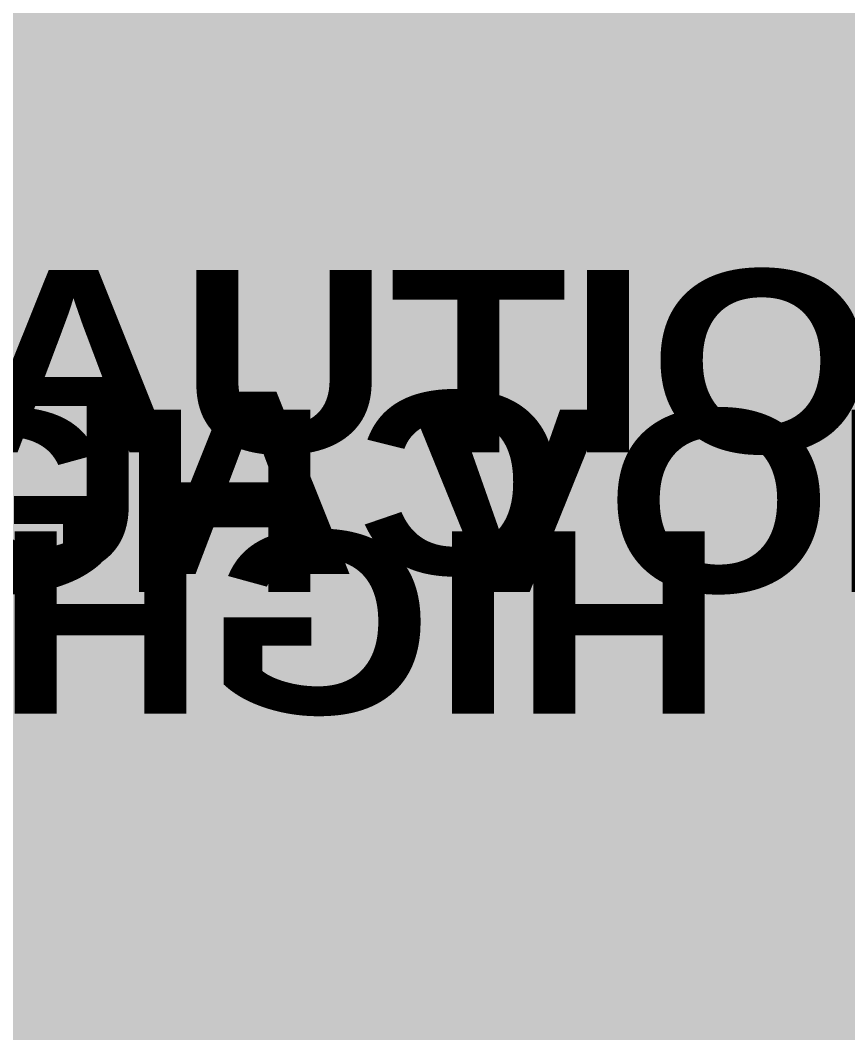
# Model space of a CAD drawing. Header units: inches. Extents: x -38 to 276, y -7 to 269.
# Drawn here: x 75.3 to 89.13, y 14.22 to 31.14 of the extents above; entities that cross this region are included whole.
import ezdxf

# ---------------------------------------------------------------- set-up
doc = ezdxf.new("R2010")
doc.units = ezdxf.units.IN
for name, color, linetype in [('Bottom Layer', 5, 'Continuous'), ('Bottom Overlay', 54, 'Continuous'), ('Top Layer', 1, 'Continuous'), ('Top Overlay', 2, 'Continuous')]:
    doc.layers.add(name, color=color, linetype=linetype)
doc.styles.add('Arial Black', font='', dxfattribs={"height": 0.2})
doc.styles.get('Arial Black').set_extended_font_data('Arial Black')

msp = doc.modelspace()

# ---------------------------------------------------------------- hatches: boundary and pattern name
at = {"layer": 'Bottom Layer'}
h = msp.add_hatch(color=5, dxfattribs=at)
h.paths.add_polyline_path([(110.41, 33.02), (110.66, 33.02), (111.151, 32.922), (111.613, 32.731), (112.029, 32.453), (112.383, 32.099), (112.661, 31.683), (112.852, 31.221), (112.95, 30.73), (112.95, 30.48), (112.95, 30.48), (112.95, 19.928), (112.95, 10.414), (112.95, 10.214), (112.872, 9.821), (112.719, 9.451), (112.496, 9.119), (112.213, 8.836), (111.881, 8.613), (111.511, 8.46), (111.118, 8.382), (100.155, 8.382), (99.992, 8.382), (99.673, 8.445), (99.373, 8.57), (99.102, 8.751), (98.873, 8.981), (98.692, 9.251), (98.567, 9.551), (98.504, 9.87), (98.504, 10.033), (98.504, 12.259), (98.496, 12.429), (98.429, 12.764), (98.298, 13.08), (98.109, 13.363), (97.867, 13.605), (97.583, 13.794), (97.268, 13.925), (96.933, 13.992), (96.763, 14), (96.763, 14), (96.763, 14), (67.239, 14), (67.069, 14), (66.734, 14.067), (66.419, 14.197), (66.136, 14.386), (65.895, 14.628), (65.705, 14.911), (65.575, 15.226), (65.508, 15.561), (65.508, 15.731), (65.508, 30.48), (65.508, 30.73), (65.606, 31.221), (65.797, 31.683), (66.075, 32.099), (66.429, 32.453), (66.845, 32.731), (67.307, 32.922), (67.798, 33.02), (68.048, 33.02), (68.048, 33.02)])
h.paths.add_polyline_path([(91.746, 28.376), (91.255, 28.376), (90.772, 28.28), (90.318, 28.091), (89.909, 27.818), (89.562, 27.471), (89.289, 27.062), (89.1, 26.608), (89.004, 26.125), (89.004, 25.634), (89.1, 25.152), (89.289, 24.697), (89.562, 24.289), (89.909, 23.941), (90.318, 23.668), (90.772, 23.48), (91.255, 23.384), (91.746, 23.384), (92.228, 23.48), (92.683, 23.668), (93.091, 23.941), (93.439, 24.289), (93.712, 24.697), (93.9, 25.152), (93.996, 25.634), (93.996, 26.125), (93.9, 26.608), (93.712, 27.062), (93.439, 27.471), (93.091, 27.818), (92.683, 28.091), (92.228, 28.28)], flags=0)
h.paths.add_polyline_path([(92.997, 20.511), (92.505, 20.511), (92.023, 20.415), (91.569, 20.227), (91.16, 19.954), (90.813, 19.606), (90.539, 19.198), (90.351, 18.743), (90.255, 18.261), (90.255, 17.77), (90.351, 17.287), (90.539, 16.833), (90.813, 16.424), (91.16, 16.077), (91.569, 15.804), (92.023, 15.616), (92.505, 15.52), (92.997, 15.52), (93.479, 15.616), (93.934, 15.804), (94.342, 16.077), (94.69, 16.424), (94.963, 16.833), (95.151, 17.287), (95.247, 17.77), (95.247, 18.261), (95.151, 18.743), (94.963, 19.198), (94.69, 19.606), (94.342, 19.954), (93.934, 20.227), (93.479, 20.415)], flags=0)
at = {"layer": 'Bottom Overlay'}
msp.add_hatch(color=54, dxfattribs=at).paths.add_polyline_path([(77.401, 27.298), (77.397, 27.3), (77.387, 27.301), (77.382, 27.302), (77.375, 27.304), (77.344, 27.308), (77.34, 27.309), (77.334, 27.31), (77.325, 27.313), (77.32, 27.314), (77.311, 27.315), (77.301, 27.316), (77.294, 27.317), (77.271, 27.322), (77.265, 27.323), (77.261, 27.324), (77.239, 27.327), (77.233, 27.328), (77.224, 27.329), (77.22, 27.331), (77.212, 27.333), (77.203, 27.332), (77.202, 27.327), (77.203, 27.324), (77.206, 27.316), (77.214, 27.3), (77.215, 27.296), (77.223, 27.281), (77.226, 27.273), (77.229, 27.266), (77.235, 27.253), (77.239, 27.245), (77.248, 27.226), (77.254, 27.211), (77.259, 27.201), (77.268, 27.182), (77.271, 27.175), (77.272, 27.171), (77.278, 27.162), (77.28, 27.156), (77.282, 27.15), (77.289, 27.136), (77.292, 27.129), (77.294, 27.123), (77.296, 27.121), (77.297, 27.119), (77.301, 27.111), (77.305, 27.101), (77.307, 27.098), (77.311, 27.09), (77.315, 27.079), (77.322, 27.065), (77.325, 27.058), (77.329, 27.052), (77.333, 27.042), (77.335, 27.035), (77.34, 27.026), (77.346, 27.013), (77.355, 26.994), (77.357, 26.989), (77.36, 26.981), (77.368, 26.963), (77.378, 26.941), (77.387, 26.922), (77.39, 26.915), (77.395, 26.907), (77.4, 26.893), (77.409, 26.876), (77.411, 26.869), (77.413, 26.865), (77.418, 26.858), (77.423, 26.844), (77.429, 26.832), (77.431, 26.827), (77.434, 26.819), (77.441, 26.805), (77.444, 26.798), (77.45, 26.786), (77.452, 26.781), (77.454, 26.776), (77.464, 26.755), (77.466, 26.749), (77.475, 26.73), (77.48, 26.72), (77.484, 26.712), (77.487, 26.705), (77.489, 26.699), (77.491, 26.697), (77.495, 26.687), (77.499, 26.677), (77.504, 26.668), (77.506, 26.663), (77.509, 26.655), (77.516, 26.641), (77.52, 26.631), (77.525, 26.622), (77.528, 26.615), (77.532, 26.606), (77.537, 26.597), (77.541, 26.587), (77.547, 26.575), (77.551, 26.564), (77.553, 26.559), (77.555, 26.557), (77.56, 26.545), (77.563, 26.537), (77.565, 26.536), (77.566, 26.533), (77.569, 26.525), (77.572, 26.518), (77.579, 26.504), (77.582, 26.497), (77.592, 26.476), (77.595, 26.469), (77.597, 26.463), (77.599, 26.461), (77.6, 26.459), (77.604, 26.449), (77.606, 26.443), (77.608, 26.441), (77.615, 26.424), (77.626, 26.403), (77.629, 26.392), (77.631, 26.39), (77.636, 26.38), (77.637, 26.374), (77.643, 26.365), (77.648, 26.353), (77.65, 26.348), (77.651, 26.345), (77.656, 26.339), (77.658, 26.333), (77.661, 26.324), (77.663, 26.322), (77.664, 26.32), (77.668, 26.31), (77.671, 26.304), (77.675, 26.296), (77.678, 26.288), (77.682, 26.277), (77.684, 26.276), (77.687, 26.268), (77.69, 26.261), (77.692, 26.255), (77.698, 26.247), (77.7, 26.241), (77.703, 26.234), (77.705, 26.228), (77.708, 26.225), (77.711, 26.217), (77.714, 26.21), (77.716, 26.204), (77.725, 26.186), (77.735, 26.164), (77.744, 26.145), (77.746, 26.138), (77.754, 26.124), (77.758, 26.113), (77.764, 26.101), (77.766, 26.096), (77.769, 26.089), (77.774, 26.08), (77.776, 26.074), (77.779, 26.067), (77.786, 26.053), (77.79, 26.042), (77.796, 26.031), (77.799, 26.025), (77.8, 26.021), (77.804, 26.014), (77.808, 26.006), (77.812, 25.995), (77.817, 25.987), (77.821, 25.976), (77.829, 25.959), (77.832, 25.951), (77.839, 25.937), (77.841, 25.932), (77.853, 25.908), (77.856, 25.901), (77.862, 25.888), (77.865, 25.881), (77.867, 25.875), (77.868, 25.873), (77.873, 25.863), (77.875, 25.857), (77.876, 25.855), (77.884, 25.838), (77.893, 25.819), (77.898, 25.808), (77.899, 25.806), (77.903, 25.799), (77.904, 25.794), (77.907, 25.789), (77.918, 25.765), (77.921, 25.758), (77.922, 25.756), (77.927, 25.746), (77.93, 25.739), (77.946, 25.705), (77.948, 25.699), (77.952, 25.691), (77.958, 25.676), (77.972, 25.648), (77.973, 25.644), (77.972, 25.637), (77.967, 25.635), (77.949, 25.637), (77.945, 25.638), (77.892, 25.639), (77.861, 25.64), (77.827, 25.642), (77.768, 25.644), (77.746, 25.645), (77.732, 25.646), (77.709, 25.647), (77.703, 25.648), (77.696, 25.649), (77.693, 25.646), (77.699, 25.636), (77.701, 25.632), (77.704, 25.631), (77.71, 25.626), (77.715, 25.621), (77.717, 25.62), (77.73, 25.607), (77.732, 25.606), (77.739, 25.599), (77.741, 25.598), (77.75, 25.589), (77.752, 25.588), (77.763, 25.577), (77.766, 25.576), (77.784, 25.558), (77.786, 25.557), (77.791, 25.551), (77.794, 25.55), (77.8, 25.543), (77.803, 25.542), (77.805, 25.539), (77.807, 25.537), (77.811, 25.533), (77.813, 25.532), (77.823, 25.522), (77.825, 25.521), (77.833, 25.513), (77.835, 25.512), (77.848, 25.499), (77.85, 25.498), (77.852, 25.497), (77.853, 25.494), (77.854, 25.493), (77.857, 25.491), (77.859, 25.489), (77.861, 25.488), (77.879, 25.47), (77.881, 25.469), (77.885, 25.465), (77.886, 25.463), (77.889, 25.46), (77.891, 25.459), (77.895, 25.455), (77.897, 25.454), (77.899, 25.451), (77.902, 25.45), (77.912, 25.44), (77.914, 25.439), (77.921, 25.432), (77.922, 25.431), (77.924, 25.429), (77.927, 25.426), (77.934, 25.421), (77.94, 25.415), (77.942, 25.414), (77.951, 25.405), (77.953, 25.404), (77.965, 25.392), (77.967, 25.391), (77.971, 25.387), (77.972, 25.385), (77.974, 25.383), (77.976, 25.382), (77.986, 25.372), (77.988, 25.371), (77.997, 25.362), (77.999, 25.361), (78.01, 25.351), (78.012, 25.35), (78.017, 25.345), (78.017, 25.343), (78.02, 25.342), (78.023, 25.339), (78.025, 25.337), (78.041, 25.322), (78.043, 25.321), (78.056, 25.308), (78.058, 25.307), (78.062, 25.303), (78.065, 25.301), (78.071, 25.295), (78.074, 25.294), (78.078, 25.29), (78.078, 25.288), (78.08, 25.287), (78.093, 25.274), (78.095, 25.273), (78.104, 25.264), (78.106, 25.263), (78.115, 25.254), (78.118, 25.253), (78.128, 25.243), (78.13, 25.242), (78.141, 25.231), (78.143, 25.229), (78.15, 25.223), (78.152, 25.222), (78.156, 25.218), (78.157, 25.215), (78.165, 25.208), (78.169, 25.207), (78.174, 25.208), (78.177, 25.215), (78.178, 25.231), (78.181, 25.239), (78.183, 25.248), (78.185, 25.259), (78.186, 25.265), (78.191, 25.283), (78.192, 25.29), (78.194, 25.297), (78.195, 25.301), (78.198, 25.322), (78.2, 25.327), (78.202, 25.336), (78.205, 25.346), (78.206, 25.35), (78.207, 25.358), (78.208, 25.363), (78.211, 25.376), (78.212, 25.38), (78.215, 25.39), (78.216, 25.394), (78.217, 25.402), (78.218, 25.407), (78.219, 25.414), (78.222, 25.426), (78.227, 25.443), (78.231, 25.467), (78.234, 25.48), (78.236, 25.486), (78.237, 25.492), (78.238, 25.497), (78.24, 25.507), (78.243, 25.524), (78.245, 25.529), (78.247, 25.534), (78.248, 25.539), (78.249, 25.544), (78.251, 25.558), (78.252, 25.563), (78.254, 25.568), (78.255, 25.574), (78.258, 25.583), (78.26, 25.592), (78.261, 25.599), (78.263, 25.605), (78.265, 25.619), (78.267, 25.628), (78.269, 25.634), (78.272, 25.653), (78.273, 25.657), (78.275, 25.666), (78.277, 25.675), (78.281, 25.688), (78.282, 25.692), (78.284, 25.704), (78.285, 25.71), (78.287, 25.719), (78.288, 25.724), (78.291, 25.734), (78.292, 25.742), (78.293, 25.746), (78.296, 25.76), (78.297, 25.767), (78.299, 25.773), (78.304, 25.789), (78.305, 25.797), (78.306, 25.807), (78.308, 25.813), (78.311, 25.822), (78.313, 25.828), (78.314, 25.833), (78.313, 25.839), (78.311, 25.841), (78.306, 25.84), (78.303, 25.837), (78.301, 25.836), (78.295, 25.83), (78.29, 25.825), (78.287, 25.824), (78.281, 25.819), (78.278, 25.816), (78.276, 25.815), (78.266, 25.807), (78.252, 25.797), (78.248, 25.793), (78.242, 25.789), (78.236, 25.784), (78.234, 25.783), (78.232, 25.782), (78.226, 25.777), (78.223, 25.774), (78.221, 25.773), (78.219, 25.77), (78.216, 25.769), (78.21, 25.764), (78.209, 25.762), (78.206, 25.761), (78.196, 25.753), (78.193, 25.75), (78.191, 25.749), (78.183, 25.743), (78.179, 25.74), (78.177, 25.739), (78.171, 25.734), (78.169, 25.732), (78.167, 25.731), (78.164, 25.728), (78.161, 25.726), (78.159, 25.724), (78.157, 25.723), (78.152, 25.719), (78.144, 25.714), (78.138, 25.707), (78.135, 25.706), (78.133, 25.704), (78.131, 25.703), (78.125, 25.697), (78.123, 25.696), (78.113, 25.688), (78.111, 25.686), (78.103, 25.681), (78.1, 25.679), (78.099, 25.676), (78.097, 25.675), (78.092, 25.672), (78.084, 25.674), (78.082, 25.675), (78.081, 25.68), (78.08, 25.688), (78.078, 25.698), (78.076, 25.712), (78.075, 25.717), (78.074, 25.724), (78.073, 25.729), (78.071, 25.734), (78.07, 25.741), (78.068, 25.752), (78.066, 25.768), (78.065, 25.772), (78.064, 25.78), (78.062, 25.788), (78.06, 25.795), (78.059, 25.801), (78.058, 25.807), (78.055, 25.824), (78.051, 25.846), (78.049, 25.852), (78.047, 25.861), (78.046, 25.875), (78.044, 25.882), (78.043, 25.886), (78.041, 25.897), (78.04, 25.902), (78.037, 25.922), (78.035, 25.928), (78.033, 25.941), (78.032, 25.946), (78.031, 25.952), (78.03, 25.958), (78.028, 25.967), (78.024, 25.987), (78.023, 25.996), (78.021, 26.009), (78.02, 26.013), (78.018, 26.019), (78.017, 26.024), (78.015, 26.037), (78.012, 26.056), (78.011, 26.063), (78.01, 26.068), (78.008, 26.073), (78.007, 26.079), (78.004, 26.092), (78.002, 26.108), (78.001, 26.113), (78, 26.121), (77.999, 26.125), (77.998, 26.134), (77.996, 26.14), (77.993, 26.153), (77.992, 26.158), (77.99, 26.172), (77.989, 26.179), (77.988, 26.183), (77.987, 26.189), (77.985, 26.195), (77.984, 26.199), (77.982, 26.213), (77.981, 26.217), (77.979, 26.231), (77.977, 26.243), (77.976, 26.247), (77.974, 26.253), (77.973, 26.261), (77.971, 26.275), (77.97, 26.279), (77.968, 26.29), (77.966, 26.303), (77.965, 26.308), (77.963, 26.314), (77.958, 26.341), (77.957, 26.345), (77.956, 26.357), (77.955, 26.36), (77.954, 26.365), (77.952, 26.372), (77.951, 26.377), (77.949, 26.388), (77.948, 26.398), (77.947, 26.402), (77.945, 26.409), (77.944, 26.414), (77.943, 26.42), (77.942, 26.428), (77.94, 26.432), (77.939, 26.443), (77.938, 26.452), (77.935, 26.465), (77.934, 26.471), (77.933, 26.475), (77.932, 26.481), (77.931, 26.485), (77.93, 26.492), (77.929, 26.497), (77.926, 26.51), (77.925, 26.519), (77.924, 26.526), (77.922, 26.535), (77.92, 26.541), (77.918, 26.548), (77.917, 26.555), (77.916, 26.564), (77.913, 26.587), (77.91, 26.596), (77.908, 26.605), (77.906, 26.619), (77.9, 26.653), (77.899, 26.658), (77.898, 26.664), (77.895, 26.673), (77.894, 26.684), (77.893, 26.692), (77.889, 26.709), (77.888, 26.714), (77.887, 26.719), (77.886, 26.724), (77.885, 26.731), (77.881, 26.753), (77.88, 26.76), (77.879, 26.765), (77.877, 26.772), (77.874, 26.791), (77.873, 26.795), (77.871, 26.806), (77.87, 26.812), (77.869, 26.823), (77.866, 26.829), (77.865, 26.834), (77.866, 26.838), (77.868, 26.84), (77.872, 26.841), (77.886, 26.84), (77.889, 26.839), (77.897, 26.837), (77.904, 26.836), (77.911, 26.834), (77.915, 26.833), (77.939, 26.83), (77.943, 26.828), (77.954, 26.827), (77.967, 26.825), (77.972, 26.823), (77.978, 26.822), (77.991, 26.82), (78.006, 26.818), (78.011, 26.817), (78.021, 26.816), (78.027, 26.814), (78.04, 26.811), (78.047, 26.81), (78.076, 26.805), (78.081, 26.804), (78.103, 26.8), (78.11, 26.799), (78.147, 26.793), (78.153, 26.792), (78.157, 26.791), (78.163, 26.79), (78.168, 26.789), (78.173, 26.787), (78.188, 26.786), (78.2, 26.784), (78.206, 26.783), (78.212, 26.781), (78.22, 26.779), (78.228, 26.778), (78.232, 26.777), (78.247, 26.775), (78.262, 26.773), (78.271, 26.771), (78.277, 26.769), (78.285, 26.768), (78.29, 26.767), (78.301, 26.765), (78.307, 26.764), (78.316, 26.763), (78.326, 26.762), (78.332, 26.76), (78.336, 26.759), (78.342, 26.758), (78.347, 26.756), (78.363, 26.754), (78.374, 26.753), (78.378, 26.752), (78.39, 26.75), (78.399, 26.748), (78.405, 26.746), (78.413, 26.745), (78.418, 26.744), (78.431, 26.742), (78.458, 26.738), (78.464, 26.736), (78.468, 26.735), (78.484, 26.733), (78.503, 26.729), (78.511, 26.728), (78.516, 26.727), (78.535, 26.723), (78.55, 26.722), (78.555, 26.721), (78.564, 26.719), (78.57, 26.718), (78.577, 26.717), (78.588, 26.714), (78.597, 26.712), (78.603, 26.711), (78.613, 26.71), (78.616, 26.712), (78.617, 26.717), (78.616, 26.724), (78.613, 26.732), (78.611, 26.741), (78.609, 26.747), (78.606, 26.76), (78.602, 26.778), (78.597, 26.794), (78.596, 26.802), (78.595, 26.807), (78.593, 26.814), (78.591, 26.819), (78.589, 26.826), (78.587, 26.834), (78.586, 26.841), (78.585, 26.846), (78.583, 26.853), (78.582, 26.858), (78.58, 26.863), (78.575, 26.881), (78.573, 26.893), (78.57, 26.906), (78.567, 26.913), (78.564, 26.922), (78.563, 26.934), (78.561, 26.943), (78.555, 26.961), (78.554, 26.968), (78.553, 26.974), (78.552, 26.978), (78.55, 26.984), (78.548, 26.992), (78.546, 26.997), (78.544, 27.004), (78.542, 27.013), (78.539, 27.026), (78.538, 27.032), (78.535, 27.042), (78.533, 27.049), (78.532, 27.054), (78.531, 27.062), (78.529, 27.07), (78.527, 27.074), (78.523, 27.09), (78.522, 27.094), (78.52, 27.102), (78.519, 27.107), (78.517, 27.114), (78.516, 27.118), (78.514, 27.126), (78.509, 27.144), (78.508, 27.151), (78.505, 27.16), (78.503, 27.17), (78.5, 27.178), (78.498, 27.191), (78.495, 27.205), (78.49, 27.219), (78.489, 27.224), (78.486, 27.237), (78.481, 27.253), (78.48, 27.257), (78.478, 27.265), (78.475, 27.282), (78.471, 27.295), (78.47, 27.299), (78.468, 27.307), (78.467, 27.311), (78.465, 27.321), (78.463, 27.33), (78.46, 27.34), (78.457, 27.353), (78.454, 27.366), (78.451, 27.376), (78.449, 27.383), (78.447, 27.391), (78.446, 27.395), (78.445, 27.401), (78.442, 27.41), (78.44, 27.419), (78.437, 27.427), (78.436, 27.433), (78.435, 27.438), (78.431, 27.455), (78.429, 27.464), (78.426, 27.473), (78.424, 27.482), (78.423, 27.49), (78.422, 27.495), (78.416, 27.513), (78.413, 27.526), (78.409, 27.544), (78.408, 27.548), (78.405, 27.555), (78.403, 27.563), (78.4, 27.58), (78.398, 27.589), (78.396, 27.595), (78.392, 27.606), (78.391, 27.611), (78.39, 27.618), (78.389, 27.623), (78.387, 27.629), (78.383, 27.642), (78.381, 27.651), (78.378, 27.664), (78.377, 27.668), (78.373, 27.681), (78.369, 27.699), (78.367, 27.709), (78.366, 27.713), (78.364, 27.72), (78.362, 27.727), (78.359, 27.741), (78.357, 27.748), (78.354, 27.762), (78.352, 27.768), (78.351, 27.772), (78.349, 27.78), (78.347, 27.785), (78.346, 27.796), (78.345, 27.8), (78.341, 27.809), (78.338, 27.819), (78.336, 27.832), (78.335, 27.837), (78.333, 27.843), (78.331, 27.852), (78.328, 27.86), (78.327, 27.867), (78.326, 27.873), (78.324, 27.878), (78.323, 27.883), (78.319, 27.896), (78.316, 27.91), (78.312, 27.927), (78.308, 27.94), (78.307, 27.944), (78.305, 27.952), (78.302, 27.969), (78.299, 27.978), (78.297, 27.983), (78.296, 27.988), (78.295, 27.993), (78.294, 27.998), (78.293, 28.004), (78.291, 28.01), (78.288, 28.017), (78.287, 28.023), (78.286, 28.028), (78.284, 28.036), (78.283, 28.04), (78.281, 28.053), (78.279, 28.058), (78.277, 28.067), (78.273, 28.081), (78.272, 28.088), (78.269, 28.097), (78.267, 28.106), (78.261, 28.129), (78.257, 28.146), (78.254, 28.154), (78.251, 28.167), (78.25, 28.171), (78.248, 28.182), (78.245, 28.191), (78.243, 28.198), (78.242, 28.202), (78.239, 28.215), (78.238, 28.222), (78.237, 28.227), (78.233, 28.236), (78.229, 28.254), (78.227, 28.269), (78.225, 28.273), (78.223, 28.279), (78.222, 28.285), (78.219, 28.294), (78.215, 28.312), (78.213, 28.317), (78.21, 28.327), (78.209, 28.335), (78.207, 28.342), (78.206, 28.346), (78.205, 28.353), (78.201, 28.364), (78.199, 28.373), (78.197, 28.38), (78.196, 28.385), (78.195, 28.391), (78.194, 28.396), (78.193, 28.402), (78.191, 28.407), (78.189, 28.413), (78.187, 28.422), (78.186, 28.43), (78.184, 28.435), (78.183, 28.442), (78.18, 28.448), (78.179, 28.454), (78.177, 28.463), (78.175, 28.47), (78.169, 28.493), (78.168, 28.499), (78.163, 28.517), (78.162, 28.525), (78.161, 28.529), (78.155, 28.547), (78.152, 28.56), (78.151, 28.567), (78.148, 28.576), (78.146, 28.582), (78.145, 28.587), (78.144, 28.594), (78.143, 28.599), (78.141, 28.607), (78.139, 28.611), (78.135, 28.626), (78.133, 28.633), (78.132, 28.639), (78.131, 28.643), (78.13, 28.65), (78.128, 28.659), (78.124, 28.668), (78.123, 28.673), (78.119, 28.695), (78.118, 28.7), (78.114, 28.709), (78.112, 28.718), (78.111, 28.723), (78.109, 28.736), (78.106, 28.74), (78.102, 28.743), (78.094, 28.747), (78.081, 28.749), (78.076, 28.75), (78.07, 28.751), (78.058, 28.752), (78.053, 28.753), (78.046, 28.754), (78.033, 28.757), (78.026, 28.759), (78.017, 28.76), (78.011, 28.761), (78.004, 28.762), (77.99, 28.764), (77.983, 28.765), (77.978, 28.766), (77.969, 28.769), (77.962, 28.77), (77.947, 28.772), (77.942, 28.773), (77.931, 28.774), (77.909, 28.779), (77.904, 28.78), (77.898, 28.781), (77.889, 28.782), (77.875, 28.784), (77.841, 28.791), (77.828, 28.793), (77.805, 28.797), (77.799, 28.798), (77.794, 28.799), (77.789, 28.8), (77.784, 28.801), (77.778, 28.802), (77.772, 28.804), (77.754, 28.806), (77.742, 28.808), (77.733, 28.81), (77.728, 28.811), (77.721, 28.813), (77.707, 28.815), (77.686, 28.818), (77.669, 28.822), (77.665, 28.823), (77.642, 28.826), (77.621, 28.829), (77.61, 28.832), (77.601, 28.834), (77.595, 28.835), (77.58, 28.837), (77.566, 28.84), (77.556, 28.84), (77.554, 28.838), (77.552, 28.834), (77.554, 28.825), (77.557, 28.817), (77.558, 28.809), (77.56, 28.802), (77.563, 28.788), (77.564, 28.783), (77.566, 28.777), (77.569, 28.765), (77.572, 28.756), (77.573, 28.746), (77.574, 28.741), (77.579, 28.725), (77.581, 28.72), (77.582, 28.71), (77.583, 28.705), (77.585, 28.699), (77.59, 28.683), (77.593, 28.665), (77.595, 28.66), (77.596, 28.653), (77.597, 28.649), (77.601, 28.636), (77.603, 28.627), (77.605, 28.617), (77.606, 28.612), (77.61, 28.6), (77.612, 28.593), (77.615, 28.577), (77.617, 28.568), (77.619, 28.562), (77.621, 28.553), (77.623, 28.546), (77.624, 28.539), (77.627, 28.53), (77.628, 28.521), (77.629, 28.516), (77.632, 28.511), (77.633, 28.504), (77.635, 28.5), (77.636, 28.492), (77.637, 28.488), (77.638, 28.479), (77.64, 28.475), (77.644, 28.465), (77.645, 28.461), (77.647, 28.444), (77.649, 28.439), (77.65, 28.433), (77.654, 28.421), (77.655, 28.414), (77.656, 28.409), (77.66, 28.393), (77.661, 28.388), (77.665, 28.375), (77.667, 28.366), (77.672, 28.343), (77.674, 28.338), (77.677, 28.329), (77.678, 28.323), (77.679, 28.318), (77.681, 28.307), (77.683, 28.298), (77.686, 28.291), (77.688, 28.281), (77.691, 28.264), (77.693, 28.258), (77.698, 28.244), (77.699, 28.236), (77.7, 28.232), (77.701, 28.225), (77.704, 28.214), (77.708, 28.201), (77.712, 28.183), (77.713, 28.175), (77.714, 28.171), (77.717, 28.165), (77.72, 28.151), (77.722, 28.144), (77.723, 28.137), (77.724, 28.133), (77.725, 28.127), (77.729, 28.114), (77.73, 28.11), (77.732, 28.102), (77.734, 28.091), (77.736, 28.082), (77.739, 28.073), (77.744, 28.055), (77.748, 28.036), (77.749, 28.032), (77.751, 28.022), (77.754, 28.013), (77.755, 28.005), (77.756, 28.001), (77.758, 27.995), (77.762, 27.982), (77.765, 27.968), (77.767, 27.959), (77.768, 27.953), (77.771, 27.943), (77.773, 27.936), (77.775, 27.927), (77.779, 27.908), (77.781, 27.902), (77.783, 27.894), (77.786, 27.88), (77.788, 27.871), (77.791, 27.857), (77.793, 27.851), (77.794, 27.847), (77.796, 27.839), (77.798, 27.831), (77.799, 27.825), (77.803, 27.811), (77.807, 27.798), (77.808, 27.794), (77.809, 27.783), (77.813, 27.77), (77.816, 27.76), (77.818, 27.752), (77.82, 27.743), (77.823, 27.729), (77.825, 27.723), (77.83, 27.7), (77.833, 27.686), (77.834, 27.682), (77.839, 27.666), (77.841, 27.652), (77.843, 27.648), (77.844, 27.64), (77.849, 27.624), (77.853, 27.605), (77.858, 27.587), (77.859, 27.581), (77.861, 27.574), (77.863, 27.565), (77.866, 27.554), (77.867, 27.549), (77.869, 27.544), (77.871, 27.537), (77.872, 27.533), (77.873, 27.525), (77.875, 27.518), (77.877, 27.509), (77.879, 27.503), (77.883, 27.485), (77.885, 27.477), (77.888, 27.464), (77.889, 27.458), (77.891, 27.449), (77.893, 27.443), (77.895, 27.434), (77.897, 27.426), (77.899, 27.417), (77.901, 27.411), (77.904, 27.4), (77.906, 27.39), (77.907, 27.384), (77.908, 27.379), (77.91, 27.373), (77.912, 27.368), (77.915, 27.359), (77.916, 27.349), (77.917, 27.345), (77.918, 27.339), (77.921, 27.33), (77.922, 27.324), (77.924, 27.319), (77.926, 27.311), (77.927, 27.307), (77.929, 27.3), (77.93, 27.293), (77.931, 27.288), (77.934, 27.279), (77.935, 27.275), (77.936, 27.269), (77.939, 27.256), (77.94, 27.251), (77.943, 27.242), (77.944, 27.236), (77.947, 27.227), (77.949, 27.217), (77.951, 27.212), (77.949, 27.206), (77.948, 27.204), (77.943, 27.203), (77.934, 27.204), (77.931, 27.205), (77.92, 27.206), (77.912, 27.207), (77.907, 27.209), (77.899, 27.21), (77.895, 27.211), (77.888, 27.212), (77.883, 27.214), (77.87, 27.216), (77.854, 27.218), (77.85, 27.219), (77.839, 27.22), (77.828, 27.223), (77.823, 27.224), (77.812, 27.226), (77.805, 27.227), (77.795, 27.228), (77.783, 27.23), (77.778, 27.232), (77.772, 27.233), (77.768, 27.234), (77.76, 27.236), (77.736, 27.239), (77.721, 27.241), (77.716, 27.242), (77.708, 27.244), (77.699, 27.246), (77.687, 27.248), (77.672, 27.25), (77.668, 27.251), (77.655, 27.253), (77.649, 27.254), (77.636, 27.257), (77.622, 27.26), (77.6, 27.263), (77.593, 27.264), (77.587, 27.265), (77.583, 27.266), (77.577, 27.268), (77.563, 27.27), (77.542, 27.273), (77.528, 27.275), (77.523, 27.277), (77.517, 27.278), (77.513, 27.279), (77.497, 27.282), (77.47, 27.286), (77.464, 27.287), (77.459, 27.288), (77.453, 27.289), (77.448, 27.291), (77.425, 27.294), (77.414, 27.296), (77.405, 27.298), (77.402, 27.298)])
at = {"layer": 'Top Layer'}
h = msp.add_hatch(color=1, dxfattribs=at)
edge = h.paths.add_edge_path()
edge.add_arc((62.15, 30.48), 2.54, 90.0001, 179.9999, ccw=False)
edge.add_line((62.15, 33.02), (92.71, 33.02))
edge.add_arc((92.71, 30.48), 2.54, 0, 90, ccw=False)
edge.add_line((95.25, 30.48), (95.25, 21.971))
edge.add_line((95.25, 21.971), (95.25, 16.256))
edge.add_arc((93.394, 16.256), 1.856, -90.0003, 0.0002, ccw=False)
edge.add_line((93.394, 14.4), (87.756, 14.4))
edge.add_arc((87.756, 12.417), 1.984, 90, 180)
edge.add_line((85.772, 12.417), (85.772, 3.884))
edge.add_arc((84.047, 3.884), 1.725, -90.0002, 0.0002, ccw=False)
edge.add_line((84.047, 2.159), (77.898, 2.159))
edge.add_arc((77.898, 4.064), 1.905, 180, 270, ccw=False)
edge.add_line((75.993, 4.064), (75.993, 18.495))
edge.add_arc((74.422, 18.495), 1.571, 359.9973, 450.001)
edge.add_line((74.422, 20.066), (68.072, 20.066))
edge.add_arc((68.072, 18.589), 1.477, 89.9997, 180.0003)
edge.add_line((66.595, 18.589), (66.595, 15.406))
edge.add_arc((65.189, 15.406), 1.406, -90, 0.0004, ccw=False)
edge.add_line((65.189, 14), (60.879, 14))
edge.add_arc((60.879, 15.269), 1.269, 180, 270, ccw=False)
edge.add_line((59.61, 15.269), (59.61, 30.48))
at = {"layer": 'Top Overlay'}
msp.add_hatch(color=2, dxfattribs=at).paths.add_polyline_path([(78.322, 29.339), (78.327, 29.34), (78.336, 29.342), (78.342, 29.343), (78.349, 29.344), (78.379, 29.348), (78.384, 29.35), (78.389, 29.351), (78.398, 29.353), (78.404, 29.354), (78.413, 29.355), (78.423, 29.356), (78.43, 29.357), (78.452, 29.362), (78.458, 29.364), (78.463, 29.365), (78.485, 29.367), (78.49, 29.369), (78.499, 29.37), (78.504, 29.371), (78.511, 29.374), (78.52, 29.373), (78.522, 29.367), (78.521, 29.364), (78.518, 29.357), (78.51, 29.341), (78.508, 29.336), (78.501, 29.321), (78.497, 29.314), (78.494, 29.306), (78.488, 29.293), (78.485, 29.285), (78.476, 29.266), (78.469, 29.252), (78.465, 29.242), (78.456, 29.222), (78.453, 29.215), (78.451, 29.211), (78.445, 29.202), (78.444, 29.196), (78.442, 29.19), (78.434, 29.176), (78.431, 29.169), (78.429, 29.163), (78.428, 29.162), (78.426, 29.159), (78.423, 29.152), (78.419, 29.141), (78.416, 29.138), (78.413, 29.13), (78.409, 29.12), (78.402, 29.105), (78.399, 29.098), (78.395, 29.092), (78.39, 29.082), (78.389, 29.076), (78.384, 29.066), (78.378, 29.054), (78.369, 29.035), (78.367, 29.029), (78.364, 29.022), (78.356, 29.003), (78.345, 28.982), (78.336, 28.963), (78.334, 28.955), (78.329, 28.947), (78.323, 28.933), (78.315, 28.917), (78.312, 28.909), (78.311, 28.905), (78.306, 28.899), (78.301, 28.885), (78.295, 28.873), (78.293, 28.867), (78.29, 28.86), (78.282, 28.846), (78.28, 28.838), (78.273, 28.827), (78.271, 28.821), (78.27, 28.817), (78.26, 28.795), (78.258, 28.79), (78.249, 28.77), (78.243, 28.76), (78.24, 28.752), (78.237, 28.745), (78.235, 28.739), (78.233, 28.738), (78.228, 28.728), (78.225, 28.717), (78.219, 28.709), (78.217, 28.703), (78.214, 28.696), (78.207, 28.682), (78.203, 28.671), (78.198, 28.662), (78.195, 28.655), (78.192, 28.646), (78.187, 28.638), (78.183, 28.627), (78.177, 28.615), (78.173, 28.605), (78.171, 28.599), (78.169, 28.597), (78.163, 28.585), (78.16, 28.578), (78.159, 28.576), (78.158, 28.574), (78.154, 28.566), (78.151, 28.558), (78.144, 28.544), (78.141, 28.537), (78.132, 28.516), (78.129, 28.509), (78.127, 28.503), (78.125, 28.502), (78.124, 28.499), (78.119, 28.489), (78.117, 28.484), (78.116, 28.481), (78.108, 28.465), (78.098, 28.443), (78.094, 28.432), (78.092, 28.431), (78.088, 28.421), (78.086, 28.415), (78.081, 28.406), (78.076, 28.394), (78.073, 28.388), (78.072, 28.386), (78.068, 28.379), (78.066, 28.373), (78.063, 28.364), (78.061, 28.362), (78.06, 28.36), (78.055, 28.35), (78.053, 28.344), (78.049, 28.336), (78.045, 28.328), (78.041, 28.318), (78.04, 28.316), (78.036, 28.308), (78.033, 28.301), (78.031, 28.295), (78.026, 28.287), (78.024, 28.281), (78.021, 28.274), (78.019, 28.268), (78.016, 28.266), (78.013, 28.258), (78.01, 28.25), (78.008, 28.245), (77.999, 28.226), (77.989, 28.205), (77.98, 28.186), (77.977, 28.178), (77.97, 28.164), (77.966, 28.154), (77.96, 28.142), (77.957, 28.136), (77.955, 28.129), (77.95, 28.12), (77.947, 28.115), (77.945, 28.108), (77.937, 28.093), (77.933, 28.083), (77.927, 28.071), (77.925, 28.065), (77.924, 28.061), (77.919, 28.054), (77.916, 28.046), (77.912, 28.036), (77.907, 28.027), (77.902, 28.016), (77.895, 27.999), (77.892, 27.992), (77.884, 27.978), (77.882, 27.972), (77.871, 27.948), (77.868, 27.941), (77.862, 27.928), (77.859, 27.921), (77.857, 27.915), (77.855, 27.914), (77.851, 27.903), (77.848, 27.898), (77.847, 27.896), (77.839, 27.879), (77.83, 27.86), (77.826, 27.848), (77.825, 27.846), (77.82, 27.839), (77.819, 27.835), (77.817, 27.829), (77.806, 27.806), (77.803, 27.798), (77.801, 27.797), (77.797, 27.786), (77.794, 27.779), (77.778, 27.745), (77.775, 27.739), (77.772, 27.731), (77.765, 27.717), (77.752, 27.689), (77.751, 27.684), (77.752, 27.677), (77.757, 27.676), (77.775, 27.677), (77.778, 27.678), (77.832, 27.68), (77.863, 27.681), (77.897, 27.682), (77.955, 27.684), (77.978, 27.685), (77.991, 27.686), (78.015, 27.688), (78.02, 27.689), (78.028, 27.689), (78.031, 27.686), (78.025, 27.676), (78.022, 27.672), (78.02, 27.671), (78.014, 27.666), (78.009, 27.661), (78.006, 27.66), (77.994, 27.648), (77.992, 27.646), (77.985, 27.64), (77.983, 27.639), (77.974, 27.63), (77.972, 27.628), (77.96, 27.617), (77.958, 27.616), (77.94, 27.598), (77.938, 27.597), (77.932, 27.591), (77.93, 27.59), (77.923, 27.584), (77.921, 27.582), (77.918, 27.58), (77.917, 27.577), (77.913, 27.573), (77.911, 27.572), (77.901, 27.562), (77.898, 27.561), (77.891, 27.553), (77.888, 27.552), (77.876, 27.54), (77.874, 27.539), (77.872, 27.537), (77.871, 27.535), (77.869, 27.533), (77.867, 27.532), (77.865, 27.53), (77.862, 27.528), (77.844, 27.51), (77.842, 27.509), (77.838, 27.505), (77.837, 27.503), (77.834, 27.5), (77.832, 27.499), (77.829, 27.496), (77.826, 27.495), (77.824, 27.491), (77.822, 27.49), (77.812, 27.48), (77.81, 27.479), (77.803, 27.472), (77.801, 27.472), (77.8, 27.469), (77.796, 27.467), (77.79, 27.462), (77.784, 27.455), (77.781, 27.454), (77.772, 27.445), (77.77, 27.444), (77.759, 27.433), (77.757, 27.432), (77.753, 27.428), (77.752, 27.426), (77.75, 27.424), (77.748, 27.423), (77.738, 27.413), (77.735, 27.411), (77.726, 27.402), (77.724, 27.401), (77.714, 27.391), (77.712, 27.39), (77.707, 27.385), (77.706, 27.383), (77.704, 27.382), (77.701, 27.379), (77.698, 27.378), (77.683, 27.362), (77.68, 27.361), (77.668, 27.348), (77.666, 27.347), (77.661, 27.343), (77.659, 27.342), (77.652, 27.335), (77.65, 27.334), (77.646, 27.33), (77.645, 27.328), (77.643, 27.327), (77.631, 27.315), (77.629, 27.314), (77.62, 27.305), (77.617, 27.304), (77.608, 27.295), (77.606, 27.293), (77.596, 27.283), (77.594, 27.282), (77.582, 27.271), (77.58, 27.27), (77.573, 27.263), (77.571, 27.262), (77.567, 27.258), (77.566, 27.256), (77.559, 27.248), (77.554, 27.247), (77.55, 27.248), (77.547, 27.256), (77.546, 27.271), (77.543, 27.279), (77.54, 27.288), (77.539, 27.299), (77.537, 27.306), (77.533, 27.324), (77.531, 27.33), (77.53, 27.337), (77.528, 27.342), (77.525, 27.362), (77.524, 27.368), (77.522, 27.377), (77.519, 27.386), (77.518, 27.391), (77.517, 27.399), (77.516, 27.403), (77.513, 27.416), (77.512, 27.42), (77.509, 27.43), (77.508, 27.435), (77.507, 27.442), (77.505, 27.447), (77.504, 27.455), (77.501, 27.467), (77.496, 27.483), (77.493, 27.507), (77.489, 27.521), (77.488, 27.526), (77.486, 27.532), (77.485, 27.537), (77.484, 27.548), (77.48, 27.564), (77.479, 27.569), (77.477, 27.575), (77.476, 27.579), (77.475, 27.585), (77.472, 27.598), (77.471, 27.604), (77.47, 27.608), (77.469, 27.614), (77.466, 27.623), (77.464, 27.632), (77.462, 27.64), (77.461, 27.645), (77.459, 27.659), (77.457, 27.668), (77.455, 27.674), (77.451, 27.693), (77.45, 27.698), (77.449, 27.706), (77.446, 27.715), (77.442, 27.728), (77.441, 27.733), (77.44, 27.744), (77.439, 27.75), (77.436, 27.759), (77.435, 27.765), (77.432, 27.774), (77.431, 27.782), (77.43, 27.786), (77.427, 27.801), (77.426, 27.807), (77.425, 27.813), (77.42, 27.829), (77.419, 27.837), (77.417, 27.848), (77.416, 27.853), (77.413, 27.862), (77.411, 27.869), (77.41, 27.873), (77.411, 27.88), (77.413, 27.881), (77.417, 27.88), (77.421, 27.877), (77.423, 27.876), (77.429, 27.871), (77.434, 27.866), (77.436, 27.865), (77.442, 27.86), (77.445, 27.857), (77.448, 27.856), (77.458, 27.848), (77.472, 27.837), (77.476, 27.833), (77.481, 27.83), (77.487, 27.825), (77.489, 27.823), (77.491, 27.822), (77.498, 27.817), (77.5, 27.814), (77.503, 27.813), (77.505, 27.811), (77.507, 27.81), (77.513, 27.804), (77.515, 27.803), (77.517, 27.802), (77.527, 27.794), (77.531, 27.79), (77.533, 27.789), (77.541, 27.784), (77.544, 27.78), (77.546, 27.779), (77.553, 27.774), (77.554, 27.772), (77.557, 27.771), (77.56, 27.768), (77.562, 27.767), (77.564, 27.765), (77.567, 27.763), (77.571, 27.759), (77.579, 27.754), (77.586, 27.748), (77.588, 27.747), (77.59, 27.744), (77.593, 27.743), (77.598, 27.738), (77.6, 27.736), (77.611, 27.729), (77.613, 27.726), (77.621, 27.722), (77.624, 27.719), (77.625, 27.717), (77.626, 27.715), (77.632, 27.713), (77.64, 27.714), (77.641, 27.716), (77.643, 27.72), (77.644, 27.728), (77.645, 27.739), (77.648, 27.752), (77.649, 27.758), (77.65, 27.765), (77.651, 27.769), (77.652, 27.775), (77.653, 27.781), (77.656, 27.793), (77.657, 27.808), (77.658, 27.812), (77.659, 27.82), (77.662, 27.828), (77.663, 27.835), (77.665, 27.841), (77.666, 27.848), (77.669, 27.865), (77.672, 27.886), (77.674, 27.892), (77.676, 27.901), (77.678, 27.915), (77.679, 27.922), (77.68, 27.926), (77.683, 27.938), (77.684, 27.942), (77.687, 27.962), (77.688, 27.968), (77.69, 27.982), (77.692, 27.986), (77.693, 27.993), (77.694, 27.998), (77.696, 28.007), (77.699, 28.028), (77.701, 28.037), (77.703, 28.049), (77.704, 28.054), (77.706, 28.06), (77.707, 28.064), (77.709, 28.078), (77.712, 28.096), (77.713, 28.103), (77.714, 28.109), (77.715, 28.113), (77.717, 28.119), (77.719, 28.133), (77.721, 28.149), (77.722, 28.153), (77.724, 28.161), (77.725, 28.165), (77.726, 28.174), (77.728, 28.18), (77.73, 28.194), (77.731, 28.198), (77.733, 28.212), (77.734, 28.219), (77.735, 28.223), (77.737, 28.229), (77.738, 28.235), (77.739, 28.24), (77.742, 28.253), (77.743, 28.258), (77.744, 28.272), (77.747, 28.283), (77.748, 28.287), (77.749, 28.294), (77.751, 28.301), (77.753, 28.315), (77.754, 28.319), (77.756, 28.33), (77.758, 28.344), (77.759, 28.348), (77.761, 28.354), (77.765, 28.381), (77.766, 28.386), (77.767, 28.397), (77.769, 28.4), (77.77, 28.405), (77.772, 28.413), (77.773, 28.417), (77.774, 28.429), (77.775, 28.439), (77.776, 28.442), (77.778, 28.449), (77.779, 28.454), (77.781, 28.46), (77.782, 28.468), (77.783, 28.472), (77.785, 28.483), (77.786, 28.492), (77.788, 28.506), (77.789, 28.511), (77.79, 28.516), (77.792, 28.521), (77.793, 28.526), (77.794, 28.533), (77.795, 28.537), (77.797, 28.551), (77.798, 28.56), (77.799, 28.566), (77.802, 28.575), (77.803, 28.581), (77.805, 28.589), (77.806, 28.596), (77.807, 28.605), (77.811, 28.627), (77.814, 28.637), (77.816, 28.646), (77.817, 28.66), (77.823, 28.693), (77.824, 28.698), (77.826, 28.704), (77.828, 28.713), (77.829, 28.724), (77.83, 28.732), (77.834, 28.75), (77.835, 28.754), (77.837, 28.76), (77.838, 28.764), (77.839, 28.771), (77.842, 28.793), (77.843, 28.8), (77.844, 28.806), (77.846, 28.812), (77.85, 28.831), (77.851, 28.836), (77.852, 28.846), (77.853, 28.852), (77.855, 28.863), (77.857, 28.869), (77.859, 28.874), (77.857, 28.878), (77.856, 28.88), (77.851, 28.881), (77.838, 28.88), (77.834, 28.879), (77.826, 28.878), (77.819, 28.876), (77.813, 28.874), (77.808, 28.873), (77.785, 28.87), (77.78, 28.869), (77.77, 28.867), (77.756, 28.865), (77.752, 28.864), (77.746, 28.863), (77.733, 28.86), (77.717, 28.859), (77.713, 28.858), (77.702, 28.856), (77.697, 28.855), (77.683, 28.851), (77.676, 28.85), (77.647, 28.846), (77.643, 28.845), (77.62, 28.84), (77.613, 28.839), (77.576, 28.833), (77.571, 28.832), (77.566, 28.831), (77.561, 28.83), (77.556, 28.829), (77.55, 28.828), (77.535, 28.826), (77.523, 28.824), (77.518, 28.823), (77.512, 28.822), (77.504, 28.819), (77.496, 28.818), (77.491, 28.817), (77.476, 28.815), (77.462, 28.813), (77.453, 28.811), (77.446, 28.809), (77.439, 28.808), (77.434, 28.807), (77.422, 28.805), (77.417, 28.804), (77.408, 28.803), (77.397, 28.802), (77.392, 28.801), (77.387, 28.8), (77.381, 28.798), (77.377, 28.797), (77.361, 28.795), (77.35, 28.793), (77.345, 28.792), (77.333, 28.791), (77.324, 28.788), (77.318, 28.787), (77.31, 28.786), (77.306, 28.784), (77.293, 28.783), (77.266, 28.778), (77.26, 28.777), (77.255, 28.775), (77.239, 28.773), (77.22, 28.77), (77.213, 28.769), (77.208, 28.768), (77.188, 28.764), (77.173, 28.762), (77.169, 28.761), (77.159, 28.759), (77.153, 28.758), (77.147, 28.757), (77.135, 28.755), (77.126, 28.752), (77.121, 28.751), (77.11, 28.751), (77.107, 28.752), (77.106, 28.757), (77.107, 28.765), (77.111, 28.773), (77.112, 28.781), (77.114, 28.787), (77.117, 28.801), (77.121, 28.818), (77.126, 28.834), (77.128, 28.842), (77.129, 28.847), (77.13, 28.854), (77.133, 28.86), (77.134, 28.866), (77.137, 28.874), (77.138, 28.882), (77.139, 28.886), (77.141, 28.894), (77.142, 28.898), (77.144, 28.904), (77.148, 28.922), (77.151, 28.933), (77.154, 28.946), (77.157, 28.954), (77.159, 28.963), (77.16, 28.974), (77.162, 28.983), (77.168, 29.001), (77.17, 29.008), (77.171, 29.014), (77.172, 29.018), (77.174, 29.025), (77.176, 29.032), (77.177, 29.037), (77.179, 29.045), (77.182, 29.054), (77.184, 29.067), (77.186, 29.072), (77.188, 29.082), (77.191, 29.09), (77.192, 29.094), (77.193, 29.102), (77.195, 29.11), (77.196, 29.114), (77.201, 29.13), (77.202, 29.135), (77.204, 29.142), (77.205, 29.148), (77.206, 29.154), (77.207, 29.158), (77.21, 29.166), (77.214, 29.184), (77.216, 29.192), (77.218, 29.201), (77.221, 29.21), (77.223, 29.218), (77.225, 29.231), (77.229, 29.245), (77.233, 29.26), (77.234, 29.264), (77.237, 29.277), (77.242, 29.293), (77.243, 29.298), (77.245, 29.305), (77.248, 29.322), (77.252, 29.335), (77.254, 29.339), (77.256, 29.347), (77.257, 29.352), (77.259, 29.361), (77.261, 29.37), (77.264, 29.38), (77.267, 29.393), (77.27, 29.406), (77.273, 29.416), (77.275, 29.424), (77.277, 29.431), (77.278, 29.436), (77.279, 29.441), (77.281, 29.45), (77.284, 29.46), (77.286, 29.468), (77.288, 29.474), (77.289, 29.478), (77.292, 29.495), (77.295, 29.504), (77.297, 29.514), (77.3, 29.523), (77.301, 29.531), (77.302, 29.535), (77.308, 29.553), (77.311, 29.567), (77.315, 29.584), (77.316, 29.588), (77.319, 29.596), (77.32, 29.603), (77.324, 29.62), (77.326, 29.629), (77.328, 29.635), (77.331, 29.646), (77.332, 29.651), (77.333, 29.659), (77.335, 29.663), (77.336, 29.669), (77.34, 29.682), (77.342, 29.691), (77.345, 29.704), (77.346, 29.709), (77.35, 29.722), (77.355, 29.74), (77.356, 29.749), (77.358, 29.754), (77.359, 29.76), (77.362, 29.768), (77.365, 29.781), (77.367, 29.789), (77.37, 29.802), (77.372, 29.808), (77.373, 29.813), (77.375, 29.821), (77.376, 29.825), (77.378, 29.836), (77.379, 29.84), (77.382, 29.849), (77.385, 29.859), (77.387, 29.872), (77.388, 29.877), (77.39, 29.883), (77.393, 29.893), (77.395, 29.901), (77.397, 29.908), (77.398, 29.913), (77.399, 29.918), (77.4, 29.924), (77.404, 29.936), (77.408, 29.95), (77.412, 29.967), (77.415, 29.98), (77.417, 29.985), (77.418, 29.992), (77.422, 30.009), (77.425, 30.018), (77.426, 30.024), (77.427, 30.028), (77.428, 30.034), (77.43, 30.038), (77.431, 30.044), (77.432, 30.05), (77.435, 30.057), (77.437, 30.064), (77.438, 30.068), (77.439, 30.076), (77.44, 30.08), (77.443, 30.093), (77.444, 30.098), (77.447, 30.107), (77.45, 30.121), (77.452, 30.128), (77.454, 30.137), (77.457, 30.147), (77.463, 30.169), (77.467, 30.187), (77.469, 30.194), (77.472, 30.207), (77.473, 30.211), (77.476, 30.223), (77.479, 30.232), (77.481, 30.238), (77.482, 30.242), (77.485, 30.255), (77.486, 30.262), (77.487, 30.268), (77.49, 30.277), (77.495, 30.295), (77.497, 30.309), (77.498, 30.314), (77.5, 30.319), (77.502, 30.326), (77.504, 30.335), (77.508, 30.352), (77.51, 30.358), (77.513, 30.367), (77.514, 30.375), (77.516, 30.382), (77.517, 30.387), (77.519, 30.393), (77.522, 30.404), (77.525, 30.413), (77.526, 30.421), (77.527, 30.425), (77.528, 30.432), (77.53, 30.436), (77.531, 30.442), (77.533, 30.448), (77.535, 30.454), (77.537, 30.463), (77.538, 30.471), (77.539, 30.475), (77.541, 30.482), (77.543, 30.488), (77.545, 30.494), (77.547, 30.503), (77.549, 30.511), (77.554, 30.533), (77.556, 30.539), (77.561, 30.557), (77.562, 30.565), (77.563, 30.57), (77.568, 30.588), (77.571, 30.6), (77.572, 30.607), (77.576, 30.616), (77.577, 30.622), (77.579, 30.627), (77.58, 30.635), (77.581, 30.639), (77.583, 30.647), (77.584, 30.652), (77.589, 30.666), (77.59, 30.674), (77.591, 30.679), (77.593, 30.684), (77.594, 30.69), (77.596, 30.699), (77.599, 30.708), (77.6, 30.713), (77.605, 30.735), (77.606, 30.74), (77.609, 30.749), (77.612, 30.758), (77.613, 30.764), (77.615, 30.776), (77.618, 30.78), (77.622, 30.784), (77.63, 30.787), (77.643, 30.789), (77.647, 30.79), (77.654, 30.791), (77.665, 30.792), (77.671, 30.793), (77.677, 30.794), (77.691, 30.798), (77.698, 30.799), (77.707, 30.8), (77.712, 30.801), (77.719, 30.802), (77.734, 30.805), (77.74, 30.806), (77.746, 30.807), (77.755, 30.809), (77.762, 30.81), (77.777, 30.812), (77.781, 30.813), (77.792, 30.815), (77.815, 30.819), (77.819, 30.82), (77.826, 30.821), (77.835, 30.823), (77.848, 30.825), (77.882, 30.832), (77.896, 30.834), (77.918, 30.837), (77.925, 30.838), (77.929, 30.839), (77.935, 30.841), (77.939, 30.842), (77.945, 30.843), (77.952, 30.844), (77.97, 30.846), (77.981, 30.848), (77.99, 30.851), (77.996, 30.852), (78.002, 30.853), (78.017, 30.855), (78.037, 30.859), (78.054, 30.862), (78.059, 30.863), (78.081, 30.866), (78.103, 30.87), (78.114, 30.872), (78.123, 30.874), (78.128, 30.875), (78.144, 30.877), (78.158, 30.88), (78.167, 30.88), (78.17, 30.879), (78.171, 30.874), (78.17, 30.865), (78.167, 30.857), (78.166, 30.85), (78.164, 30.842), (78.16, 30.829), (78.159, 30.823), (78.158, 30.817), (78.154, 30.806), (78.152, 30.797), (78.15, 30.786), (78.149, 30.782), (78.144, 30.765), (78.143, 30.761), (78.141, 30.75), (78.14, 30.746), (78.139, 30.739), (78.134, 30.724), (78.13, 30.705), (78.129, 30.701), (78.128, 30.694), (78.127, 30.689), (78.123, 30.676), (78.121, 30.667), (78.119, 30.658), (78.118, 30.652), (78.113, 30.64), (78.112, 30.634), (78.109, 30.617), (78.106, 30.608), (78.105, 30.602), (78.103, 30.593), (78.101, 30.586), (78.099, 30.58), (78.097, 30.571), (78.095, 30.561), (78.094, 30.557), (78.092, 30.551), (78.09, 30.545), (78.089, 30.54), (78.088, 30.532), (78.087, 30.528), (78.085, 30.52), (78.084, 30.515), (78.08, 30.505), (78.079, 30.501), (78.076, 30.485), (78.075, 30.479), (78.073, 30.473), (78.07, 30.462), (78.068, 30.454), (78.067, 30.45), (78.064, 30.433), (78.063, 30.428), (78.059, 30.416), (78.056, 30.407), (78.051, 30.383), (78.049, 30.378), (78.047, 30.369), (78.046, 30.363), (78.045, 30.359), (78.042, 30.347), (78.04, 30.338), (78.037, 30.331), (78.036, 30.322), (78.032, 30.305), (78.031, 30.299), (78.026, 30.284), (78.024, 30.277), (78.023, 30.272), (78.022, 30.265), (78.02, 30.254), (78.016, 30.241), (78.011, 30.223), (78.01, 30.215), (78.009, 30.211), (78.007, 30.205), (78.004, 30.192), (78.002, 30.184), (78.001, 30.178), (78, 30.173), (77.999, 30.168), (77.995, 30.155), (77.993, 30.15), (77.992, 30.143), (77.99, 30.132), (77.987, 30.123), (77.984, 30.113), (77.98, 30.095), (77.976, 30.076), (77.975, 30.072), (77.972, 30.062), (77.97, 30.053), (77.969, 30.046), (77.968, 30.041), (77.966, 30.035), (77.962, 30.022), (77.959, 30.008), (77.957, 29.999), (77.956, 29.993), (77.953, 29.984), (77.951, 29.976), (77.948, 29.967), (77.945, 29.948), (77.943, 29.942), (77.941, 29.934), (77.937, 29.921), (77.936, 29.911), (77.932, 29.898), (77.93, 29.892), (77.929, 29.887), (77.927, 29.879), (77.925, 29.872), (77.924, 29.865), (77.921, 29.852), (77.917, 29.839), (77.916, 29.834), (77.914, 29.823), (77.911, 29.81), (77.908, 29.8), (77.906, 29.793), (77.904, 29.783), (77.901, 29.769), (77.899, 29.763), (77.893, 29.741), (77.891, 29.727), (77.889, 29.722), (77.884, 29.706), (77.882, 29.692), (77.881, 29.688), (77.879, 29.681), (77.874, 29.664), (77.87, 29.646), (77.866, 29.628), (77.864, 29.622), (77.862, 29.614), (77.86, 29.605), (77.858, 29.594), (77.857, 29.59), (77.855, 29.584), (77.853, 29.578), (77.852, 29.573), (77.851, 29.565), (77.849, 29.558), (77.847, 29.549), (77.845, 29.543), (77.841, 29.525), (77.839, 29.518), (77.835, 29.504), (77.834, 29.499), (77.832, 29.49), (77.83, 29.483), (77.828, 29.474), (77.827, 29.466), (77.825, 29.457), (77.823, 29.452), (77.819, 29.441), (77.817, 29.43), (77.816, 29.424), (77.815, 29.42), (77.814, 29.414), (77.811, 29.408), (77.809, 29.399), (77.807, 29.389), (77.806, 29.385), (77.805, 29.379), (77.803, 29.37), (77.801, 29.364), (77.8, 29.36), (77.798, 29.352), (77.797, 29.347), (77.795, 29.34), (77.794, 29.333), (77.793, 29.329), (77.789, 29.32), (77.788, 29.315), (77.787, 29.31), (77.785, 29.296), (77.784, 29.292), (77.781, 29.282), (77.779, 29.276), (77.777, 29.267), (77.774, 29.257), (77.773, 29.253), (77.774, 29.246), (77.776, 29.244), (77.78, 29.243), (77.789, 29.244), (77.793, 29.245), (77.804, 29.247), (77.812, 29.248), (77.816, 29.249), (77.824, 29.25), (77.829, 29.251), (77.836, 29.253), (77.841, 29.254), (77.854, 29.256), (77.869, 29.258), (77.874, 29.259), (77.884, 29.261), (77.896, 29.263), (77.9, 29.264), (77.911, 29.266), (77.918, 29.267), (77.928, 29.269), (77.941, 29.271), (77.945, 29.272), (77.951, 29.274), (77.956, 29.275), (77.964, 29.276), (77.988, 29.28), (78.003, 29.281), (78.008, 29.283), (78.016, 29.284), (78.025, 29.287), (78.036, 29.289), (78.051, 29.29), (78.056, 29.292), (78.069, 29.293), (78.074, 29.294), (78.088, 29.298), (78.101, 29.3), (78.124, 29.303), (78.131, 29.305), (78.136, 29.306), (78.141, 29.307), (78.147, 29.308), (78.161, 29.31), (78.181, 29.314), (78.196, 29.316), (78.2, 29.317), (78.207, 29.319), (78.211, 29.32), (78.227, 29.322), (78.253, 29.326), (78.26, 29.327), (78.264, 29.328), (78.271, 29.33), (78.275, 29.331), (78.299, 29.334), (78.309, 29.336), (78.318, 29.338), (78.321, 29.339)])

# ---------------------------------------------------------------- texts
at = {"layer": 'Bottom Overlay', "style": 'Arial Black', "text_generation_flag": 2}
for s, p in [('CAUTION', (84.444, 21.888)), ('HIGH VOLTAGE', (87.063, 19.556))]:
    msp.add_text(s, height=3.048, rotation=360, dxfattribs=at).set_placement(p)
at = {"layer": 'Top Overlay', "style": 'Arial Black'}
for s, p in [('CAUTION', (70.911, 23.92)), ('HIGH VOLTAGE', (68.292, 21.588))]:
    msp.add_text(s, height=3.048, dxfattribs=at).set_placement(p)

doc.saveas('drawing.dxf')
